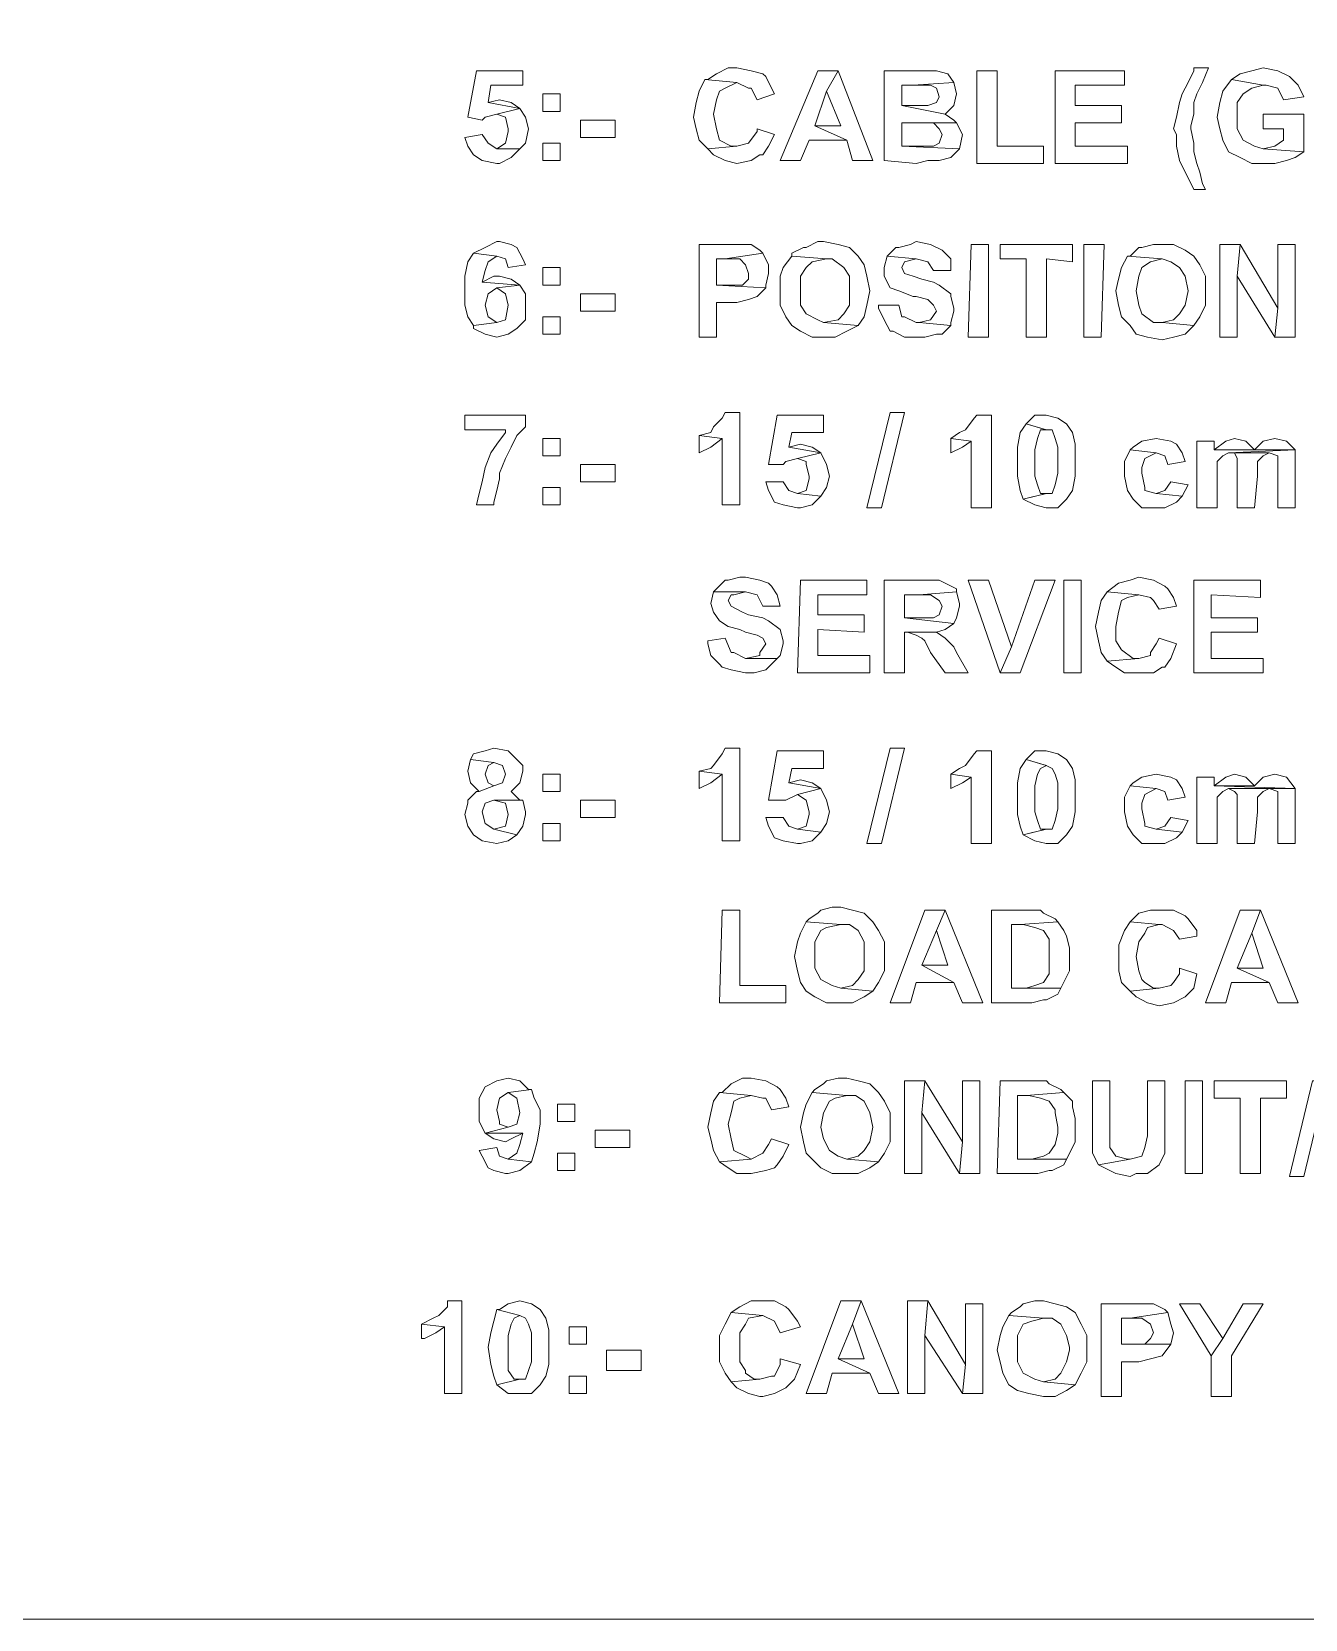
# Model space of a CAD drawing. Header units: inches. Extents: x 0.2 to 10.8, y 0.5 to 8.
# Drawn here: x 8.112 to 8.846, y 1.44 to 2.354 of the extents above; entities that cross this region are included whole.
import ezdxf

# ---------------------------------------------------------------- set-up
doc = ezdxf.new("R2010")
doc.units = ezdxf.units.IN
doc.header["$MEASUREMENT"] = 0
doc.layers.add('PDF_Geometry', color=7, linetype='Continuous')

msp = doc.modelspace()

# ---------------------------------------------------------------- linework, layer by layer
at = {"layer": 'PDF_Geometry', "lineweight": 13}
for points in [[(9.72833, 1.44), (0.52333, 1.44), (0.52333, 7.1), (9.72833, 7.1)], [(9.72833, 1.44), (8.02167, 1.44), (8.02167, 7.1), (9.72833, 7.1)], [(8.395, 2.33167), (8.36833, 2.33167), (8.36333, 2.305), (8.37166, 2.30333), (8.37333, 2.305), (8.38, 2.30667), (8.39333, 2.31), (8.375, 2.31333), (8.37666, 2.32333), (8.395, 2.32333), (8.395, 2.33167)], [(8.51833, 2.33333), (8.51333, 2.33333), (8.50667, 2.33), (8.50167, 2.32667), (8.5, 2.32667), (8.51833, 2.325), (8.51833, 2.325), (8.525, 2.32167), (8.52667, 2.32167), (8.53, 2.315), (8.54, 2.31833), (8.53833, 2.32167), (8.535, 2.32833), (8.53333, 2.33), (8.52667, 2.33167), (8.51833, 2.33333)], [(8.57667, 2.33167), (8.565, 2.33167), (8.54333, 2.28), (8.555, 2.28), (8.56, 2.29167), (8.58167, 2.29167), (8.56333, 2.3), (8.57, 2.32), (8.57667, 2.33167)], [(8.57667, 2.33167), (8.57, 2.32), (8.57833, 2.3), (8.56333, 2.3), (8.58167, 2.29167), (8.585, 2.28), (8.59667, 2.28), (8.57667, 2.33167)], [(8.625, 2.33167), (8.60333, 2.33167), (8.60333, 2.28), (8.62167, 2.27833), (8.62833, 2.28), (8.635, 2.28), (8.635, 2.28), (8.64167, 2.28167), (8.64667, 2.28667), (8.61333, 2.28833), (8.61333, 2.30167), (8.62333, 2.30167), (8.645, 2.30167), (8.64333, 2.30333), (8.63833, 2.30667), (8.61333, 2.31167), (8.61333, 2.32333), (8.62, 2.32333), (8.64333, 2.325), (8.64, 2.33), (8.63333, 2.33167), (8.63333, 2.33167), (8.625, 2.33167)], [(8.66833, 2.33167), (8.65667, 2.33167), (8.65667, 2.27833), (8.695, 2.27833), (8.695, 2.28833), (8.66833, 2.28833), (8.66833, 2.33167)], [(8.74167, 2.33167), (8.70167, 2.33167), (8.70167, 2.27833), (8.74333, 2.27833), (8.74333, 2.28833), (8.71333, 2.28833), (8.71333, 2.30167), (8.74, 2.30167), (8.74, 2.31167), (8.71333, 2.31167), (8.71333, 2.32333), (8.74167, 2.32333), (8.74167, 2.33167)], [(8.79, 2.33333), (8.78167, 2.33333), (8.78167, 2.33167), (8.77833, 2.325), (8.775, 2.31833), (8.77333, 2.31333), (8.77167, 2.305), (8.77, 2.29833), (8.77167, 2.295), (8.77167, 2.28833), (8.77333, 2.28), (8.775, 2.27667), (8.77833, 2.27), (8.78167, 2.26333), (8.78833, 2.26333), (8.78667, 2.26667), (8.785, 2.27333), (8.78333, 2.27833), (8.78167, 2.285), (8.78167, 2.29), (8.78, 2.29833), (8.78, 2.3), (8.78167, 2.30667), (8.78167, 2.31333), (8.78333, 2.31833), (8.78667, 2.325), (8.79, 2.33333)], [(8.82167, 2.33333), (8.815, 2.33167), (8.80833, 2.33), (8.80333, 2.32667), (8.82167, 2.32333), (8.82333, 2.32333), (8.83, 2.32167), (8.83, 2.32167), (8.83333, 2.315), (8.845, 2.31667), (8.84167, 2.32333), (8.83667, 2.32833), (8.83667, 2.32833), (8.83, 2.33167), (8.82167, 2.33333)], [(8.5, 2.32667), (8.49667, 2.32), (8.495, 2.31333), (8.49333, 2.305), (8.495, 2.29833), (8.49667, 2.29167), (8.50167, 2.28667), (8.51833, 2.28833), (8.515, 2.28833), (8.50833, 2.29167), (8.50833, 2.29167), (8.50667, 2.29833), (8.505, 2.30667), (8.50667, 2.315), (8.50833, 2.32), (8.51167, 2.32167), (8.51833, 2.325), (8.5, 2.32667)], [(8.64333, 2.325), (8.62, 2.32333), (8.62333, 2.32333), (8.63, 2.32333), (8.63333, 2.32167), (8.635, 2.31667), (8.63333, 2.31333), (8.62833, 2.31167), (8.62833, 2.31167), (8.62167, 2.31167), (8.61333, 2.31167), (8.63833, 2.30667), (8.64333, 2.31167), (8.645, 2.31833), (8.64333, 2.325)], [(8.80333, 2.32667), (8.79833, 2.32), (8.79833, 2.32), (8.79667, 2.31333), (8.795, 2.305), (8.79667, 2.29833), (8.79833, 2.29167), (8.80167, 2.285), (8.80833, 2.28167), (8.80833, 2.28167), (8.815, 2.27833), (8.82167, 2.27833), (8.82833, 2.27833), (8.835, 2.28), (8.84, 2.28167), (8.845, 2.285), (8.82167, 2.28667), (8.81667, 2.28833), (8.81, 2.29167), (8.81, 2.29167), (8.80667, 2.29833), (8.80667, 2.305), (8.80667, 2.31333), (8.81, 2.31833), (8.815, 2.32167), (8.82167, 2.32333), (8.80333, 2.32667)], [(8.38166, 2.315), (8.375, 2.31333), (8.39333, 2.31), (8.38833, 2.31333), (8.38166, 2.315)], [(8.41667, 2.31833), (8.40667, 2.31833), (8.40667, 2.30833), (8.41667, 2.30833), (8.41667, 2.31833)], [(8.39333, 2.31), (8.38, 2.30667), (8.385, 2.305), (8.385, 2.305), (8.38666, 2.29833), (8.38666, 2.29667), (8.385, 2.29), (8.38, 2.28667), (8.39333, 2.28667), (8.39666, 2.29), (8.39833, 2.29833), (8.39666, 2.305), (8.39333, 2.31)], [(8.845, 2.30667), (8.82167, 2.30667), (8.82167, 2.29833), (8.83333, 2.29833), (8.83333, 2.29167), (8.82833, 2.28833), (8.82167, 2.28667), (8.845, 2.285), (8.845, 2.30667)], [(8.37166, 2.295), (8.36166, 2.29333), (8.36333, 2.28833), (8.36666, 2.28333), (8.37166, 2.28), (8.38, 2.27833), (8.38166, 2.27833), (8.38833, 2.28167), (8.39333, 2.28667), (8.38, 2.28667), (8.375, 2.29), (8.37166, 2.295)], [(8.42833, 2.29333), (8.42833, 2.30333), (8.44833, 2.30333), (8.44833, 2.29333), (8.42833, 2.29333)], [(8.53, 2.29833), (8.53, 2.29667), (8.525, 2.29), (8.525, 2.29), (8.51833, 2.28833), (8.50167, 2.28667), (8.505, 2.28333), (8.51167, 2.28), (8.51833, 2.27833), (8.51833, 2.27833), (8.52667, 2.28), (8.53167, 2.28333), (8.53333, 2.28333), (8.53667, 2.28833), (8.54, 2.295), (8.53, 2.29833)], [(8.645, 2.30167), (8.62333, 2.30167), (8.625, 2.30167), (8.63167, 2.30167), (8.635, 2.29833), (8.63667, 2.295), (8.635, 2.29), (8.63167, 2.28833), (8.62333, 2.28833), (8.61333, 2.28833), (8.64667, 2.28667), (8.64833, 2.295), (8.64833, 2.295), (8.645, 2.30167)], [(8.41667, 2.29), (8.40667, 2.29), (8.40667, 2.28), (8.41667, 2.28), (8.41667, 2.29)], [(8.38166, 2.23333), (8.38, 2.23333), (8.37333, 2.23), (8.36666, 2.22667), (8.36666, 2.22667), (8.38, 2.225), (8.385, 2.22333), (8.38666, 2.21833), (8.39666, 2.22), (8.395, 2.22333), (8.39166, 2.23), (8.38833, 2.23167), (8.38166, 2.23333)], [(8.51333, 2.23167), (8.49667, 2.23167), (8.49667, 2.17833), (8.50667, 2.17833), (8.50667, 2.19833), (8.51333, 2.19833), (8.51833, 2.19833), (8.525, 2.2), (8.53, 2.20167), (8.535, 2.20667), (8.50667, 2.20833), (8.50667, 2.22333), (8.51167, 2.22333), (8.53333, 2.22667), (8.53167, 2.22833), (8.52667, 2.23167), (8.52167, 2.23167), (8.51333, 2.23167)], [(8.56833, 2.23333), (8.565, 2.23333), (8.55833, 2.23), (8.55667, 2.23), (8.55, 2.22667), (8.55, 2.225), (8.57, 2.22333), (8.57333, 2.22333), (8.58, 2.21833), (8.58333, 2.21333), (8.58333, 2.205), (8.58333, 2.205), (8.58333, 2.19667), (8.58, 2.19167), (8.57667, 2.18833), (8.56833, 2.18667), (8.58833, 2.185), (8.59167, 2.19), (8.59333, 2.19667), (8.595, 2.205), (8.595, 2.205), (8.59333, 2.21333), (8.59167, 2.22), (8.58833, 2.225), (8.58333, 2.23), (8.57667, 2.23167), (8.56833, 2.23333)], [(8.62167, 2.23333), (8.61833, 2.23167), (8.61167, 2.23), (8.61, 2.23), (8.605, 2.225), (8.605, 2.225), (8.62167, 2.22333), (8.62833, 2.22167), (8.63167, 2.21667), (8.64167, 2.21667), (8.64167, 2.22333), (8.63667, 2.22833), (8.63667, 2.22833), (8.63, 2.23167), (8.62167, 2.23333)], [(8.65167, 2.17833), (8.65333, 2.23167), (8.66333, 2.23167), (8.66333, 2.17833), (8.65167, 2.17833)], [(8.71167, 2.23167), (8.67, 2.23167), (8.67, 2.22333), (8.685, 2.22333), (8.685, 2.17833), (8.69667, 2.17833), (8.69667, 2.22333), (8.71167, 2.22167), (8.71167, 2.23167)], [(8.71833, 2.17833), (8.71833, 2.23167), (8.73, 2.23167), (8.72833, 2.17833), (8.71833, 2.17833)], [(8.76333, 2.23167), (8.75833, 2.23167), (8.75167, 2.23), (8.75, 2.23), (8.745, 2.225), (8.74333, 2.225), (8.76333, 2.22333), (8.76833, 2.22167), (8.77333, 2.21833), (8.77667, 2.21333), (8.77833, 2.205), (8.77833, 2.205), (8.77667, 2.19667), (8.77333, 2.19167), (8.77, 2.18833), (8.76333, 2.18667), (8.78167, 2.185), (8.785, 2.19), (8.78833, 2.19667), (8.78833, 2.205), (8.78833, 2.205), (8.78833, 2.21333), (8.785, 2.22), (8.78167, 2.225), (8.77667, 2.22833), (8.77, 2.23167), (8.76333, 2.23167)], [(8.80833, 2.23167), (8.79667, 2.23167), (8.79667, 2.17833), (8.80667, 2.17833), (8.80667, 2.21333), (8.80833, 2.23167)], [(8.80833, 2.23167), (8.80667, 2.21333), (8.82833, 2.17833), (8.83, 2.195), (8.80833, 2.23167)], [(8.84, 2.23167), (8.83, 2.23167), (8.83, 2.195), (8.82833, 2.17833), (8.84, 2.17833), (8.84, 2.23167)], [(8.36666, 2.22667), (8.36333, 2.22167), (8.36166, 2.21333), (8.36166, 2.205), (8.36166, 2.19667), (8.36333, 2.19), (8.36666, 2.185), (8.38, 2.18667), (8.375, 2.19), (8.375, 2.19), (8.37333, 2.19667), (8.375, 2.20333), (8.38, 2.20667), (8.39333, 2.20833), (8.37166, 2.21), (8.37333, 2.21667), (8.375, 2.22167), (8.38, 2.225), (8.36666, 2.22667)], [(8.53333, 2.22667), (8.51167, 2.22333), (8.51167, 2.22333), (8.52, 2.22333), (8.52333, 2.22), (8.525, 2.215), (8.525, 2.21167), (8.52167, 2.20833), (8.52, 2.20833), (8.51333, 2.20833), (8.50667, 2.20833), (8.535, 2.20667), (8.535, 2.20833), (8.53667, 2.215), (8.53667, 2.22), (8.53333, 2.22667)], [(8.55, 2.225), (8.545, 2.21833), (8.54333, 2.21333), (8.54333, 2.205), (8.54333, 2.19667), (8.54667, 2.19), (8.55, 2.185), (8.555, 2.18167), (8.56167, 2.17833), (8.56833, 2.17833), (8.575, 2.17833), (8.58167, 2.18167), (8.58833, 2.185), (8.58833, 2.185), (8.56833, 2.18667), (8.565, 2.18833), (8.55833, 2.19167), (8.55833, 2.19167), (8.555, 2.19667), (8.555, 2.205), (8.555, 2.205), (8.555, 2.21333), (8.55833, 2.21833), (8.56167, 2.22167), (8.57, 2.22333), (8.55, 2.225)], [(8.605, 2.225), (8.60333, 2.21833), (8.60333, 2.21333), (8.60667, 2.20667), (8.61167, 2.205), (8.62, 2.20167), (8.62167, 2.20167), (8.62833, 2.2), (8.63167, 2.19667), (8.63333, 2.19333), (8.63, 2.18833), (8.63, 2.18833), (8.62333, 2.18667), (8.64167, 2.185), (8.64167, 2.18667), (8.64333, 2.19333), (8.64333, 2.195), (8.64167, 2.20167), (8.64167, 2.20333), (8.635, 2.20833), (8.63167, 2.21), (8.625, 2.21167), (8.62, 2.21333), (8.615, 2.215), (8.61333, 2.21833), (8.615, 2.22167), (8.615, 2.22167), (8.62167, 2.22333), (8.605, 2.225)], [(8.74333, 2.225), (8.74, 2.21833), (8.73833, 2.21167), (8.73667, 2.205), (8.73833, 2.19667), (8.74, 2.19), (8.745, 2.185), (8.74833, 2.18), (8.755, 2.17833), (8.76333, 2.17667), (8.77, 2.17833), (8.77667, 2.18), (8.78167, 2.185), (8.78167, 2.185), (8.76333, 2.18667), (8.75833, 2.18667), (8.75167, 2.19167), (8.75167, 2.19167), (8.75, 2.19667), (8.74833, 2.205), (8.74833, 2.205), (8.75, 2.21333), (8.75167, 2.21833), (8.75667, 2.22167), (8.76333, 2.22333), (8.74333, 2.225)], [(8.38166, 2.21333), (8.37833, 2.21333), (8.37166, 2.21), (8.39333, 2.20833), (8.38833, 2.21167), (8.38166, 2.21333)], [(8.41667, 2.21833), (8.40667, 2.21833), (8.40667, 2.20833), (8.41667, 2.20833), (8.41667, 2.21833)], [(8.39333, 2.20833), (8.38, 2.20667), (8.385, 2.20333), (8.385, 2.20333), (8.38666, 2.19667), (8.38666, 2.19667), (8.385, 2.18833), (8.38, 2.18667), (8.36666, 2.185), (8.36666, 2.18333), (8.37333, 2.18), (8.38, 2.17833), (8.38666, 2.18), (8.39166, 2.18333), (8.39666, 2.18833), (8.39666, 2.19667), (8.39666, 2.20333), (8.39333, 2.20833)], [(8.42833, 2.19333), (8.42833, 2.20333), (8.44833, 2.20333), (8.44833, 2.19333), (8.42833, 2.19333)], [(8.61167, 2.19667), (8.6, 2.19667), (8.6, 2.195), (8.60333, 2.18833), (8.60667, 2.18167), (8.60833, 2.18167), (8.615, 2.17833), (8.62167, 2.17833), (8.62667, 2.17833), (8.63333, 2.18), (8.63667, 2.18), (8.64167, 2.185), (8.62333, 2.18667), (8.62167, 2.18667), (8.615, 2.19), (8.61333, 2.19), (8.61167, 2.19667)], [(8.41667, 2.19), (8.40667, 2.19), (8.40667, 2.18), (8.41667, 2.18), (8.41667, 2.19)], [(8.39667, 2.13333), (8.36167, 2.13333), (8.36167, 2.125), (8.385, 2.125), (8.385, 2.12333), (8.38, 2.11667), (8.37667, 2.11167), (8.37333, 2.10333), (8.37333, 2.10333), (8.37167, 2.095), (8.37, 2.08833), (8.36833, 2.08167), (8.37833, 2.08167), (8.37833, 2.08333), (8.38, 2.09), (8.38167, 2.09667), (8.38167, 2.1), (8.385, 2.10833), (8.38833, 2.115), (8.38833, 2.115), (8.39167, 2.12167), (8.39667, 2.12667), (8.39667, 2.13333)], [(8.52, 2.135), (8.51167, 2.135), (8.51, 2.13167), (8.505, 2.12667), (8.50333, 2.12333), (8.49667, 2.12167), (8.51, 2.12), (8.51, 2.08167), (8.52, 2.08167), (8.52, 2.135)], [(8.56833, 2.13333), (8.54167, 2.13333), (8.53667, 2.105), (8.545, 2.105), (8.54667, 2.10667), (8.55333, 2.10833), (8.56667, 2.11167), (8.54833, 2.115), (8.55, 2.12333), (8.56833, 2.12333), (8.56833, 2.13333)], [(8.59333, 2.08), (8.60667, 2.135), (8.615, 2.135), (8.60167, 2.08), (8.59333, 2.08)], [(8.665, 2.13333), (8.65667, 2.13333), (8.655, 2.13167), (8.65, 2.125), (8.64666, 2.12333), (8.64167, 2.12), (8.65333, 2.11833), (8.65333, 2.08), (8.665, 2.08), (8.665, 2.13333)], [(8.69666, 2.13333), (8.69, 2.13333), (8.685, 2.12833), (8.685, 2.12833), (8.69666, 2.125), (8.7, 2.125), (8.70166, 2.12), (8.70333, 2.115), (8.70333, 2.10667), (8.70333, 2.1), (8.70166, 2.09333), (8.7, 2.08833), (8.69666, 2.08833), (8.68333, 2.085), (8.69, 2.08167), (8.69666, 2.08), (8.70333, 2.08), (8.70833, 2.085), (8.70833, 2.085), (8.71166, 2.09), (8.71333, 2.09833), (8.71333, 2.10667), (8.71333, 2.10667), (8.71333, 2.11667), (8.71166, 2.12333), (8.70833, 2.12833), (8.70333, 2.13167), (8.69666, 2.13333)], [(8.49667, 2.12167), (8.49667, 2.11167), (8.49667, 2.11167), (8.50333, 2.115), (8.51, 2.12), (8.49667, 2.12167)], [(8.685, 2.12833), (8.68167, 2.12333), (8.68, 2.115), (8.68, 2.10667), (8.68, 2.10667), (8.68, 2.09833), (8.68167, 2.09), (8.68333, 2.085), (8.69667, 2.08833), (8.69333, 2.08833), (8.69166, 2.09333), (8.69, 2.09833), (8.69, 2.10667), (8.69, 2.11333), (8.69166, 2.12), (8.69333, 2.125), (8.69667, 2.125), (8.685, 2.12833)], [(8.41667, 2.12), (8.40667, 2.12), (8.40667, 2.11), (8.41667, 2.11), (8.41667, 2.12)], [(8.555, 2.11667), (8.54833, 2.115), (8.56667, 2.11167), (8.56167, 2.115), (8.555, 2.11667)], [(8.64167, 2.12), (8.64167, 2.11167), (8.64167, 2.11167), (8.64833, 2.115), (8.65333, 2.11833), (8.64167, 2.12)], [(8.745, 2.11333), (8.74166, 2.10667), (8.74166, 2.1), (8.74166, 2.09833), (8.74333, 2.09), (8.74666, 2.085), (8.74666, 2.085), (8.75166, 2.08), (8.76, 2.08), (8.765, 2.08), (8.77166, 2.08333), (8.775, 2.08667), (8.76, 2.08833), (8.75333, 2.09), (8.75333, 2.09167), (8.75166, 2.1), (8.75166, 2.10333), (8.75333, 2.10833), (8.76, 2.11167), (8.745, 2.11333)], [(8.76, 2.12), (8.76, 2.12), (8.75166, 2.11833), (8.74666, 2.115), (8.745, 2.11333), (8.76, 2.11167), (8.765, 2.11), (8.76666, 2.105), (8.77666, 2.10667), (8.775, 2.11167), (8.77166, 2.11667), (8.76833, 2.11833), (8.76, 2.12)], [(8.79333, 2.11833), (8.78333, 2.11833), (8.78333, 2.08), (8.795, 2.08), (8.795, 2.09833), (8.795, 2.1), (8.795, 2.10667), (8.79833, 2.11), (8.80166, 2.11167), (8.84, 2.11333), (8.79333, 2.11333), (8.79333, 2.11833)], [(8.805, 2.12), (8.8, 2.11833), (8.79333, 2.11333), (8.81666, 2.11333), (8.81166, 2.11833), (8.805, 2.12)], [(8.82833, 2.12), (8.82166, 2.11833), (8.81666, 2.11333), (8.79333, 2.11333), (8.84, 2.11333), (8.835, 2.11833), (8.835, 2.11833), (8.82833, 2.12)], [(8.84, 2.11333), (8.80166, 2.11167), (8.825, 2.11167), (8.83, 2.11), (8.83, 2.11), (8.83, 2.10167), (8.83, 2.08), (8.84, 2.08), (8.84, 2.105), (8.84, 2.105), (8.84, 2.11333)], [(8.42833, 2.095), (8.42833, 2.105), (8.44833, 2.105), (8.44833, 2.095), (8.42833, 2.095)], [(8.56667, 2.11167), (8.55333, 2.10833), (8.55833, 2.10667), (8.55833, 2.105), (8.56, 2.09833), (8.56, 2.09667), (8.55833, 2.09), (8.55333, 2.08833), (8.56667, 2.08667), (8.57, 2.09167), (8.57167, 2.09833), (8.57, 2.105), (8.56667, 2.11167)], [(8.80166, 2.11167), (8.805, 2.11167), (8.80666, 2.10833), (8.80666, 2.10167), (8.80666, 2.08), (8.81666, 2.08), (8.81833, 2.09833), (8.81833, 2.1), (8.81833, 2.10667), (8.82166, 2.11), (8.825, 2.11167), (8.80166, 2.11167)], [(8.545, 2.095), (8.535, 2.095), (8.53667, 2.09), (8.54, 2.08333), (8.545, 2.08167), (8.55333, 2.08), (8.555, 2.08), (8.56167, 2.08167), (8.56667, 2.08667), (8.55333, 2.08833), (8.54833, 2.09), (8.545, 2.095)], [(8.76833, 2.095), (8.765, 2.09), (8.76, 2.08833), (8.775, 2.08667), (8.77833, 2.09333), (8.76833, 2.095)], [(8.41667, 2.09167), (8.40667, 2.09167), (8.40667, 2.08167), (8.41667, 2.08167), (8.41667, 2.09167)], [(8.52333, 2.04), (8.52, 2.04), (8.51333, 2.03833), (8.51167, 2.03833), (8.50667, 2.03333), (8.505, 2.03167), (8.52333, 2.03167), (8.53, 2.03), (8.53333, 2.02333), (8.54333, 2.02333), (8.54167, 2.03), (8.53833, 2.035), (8.53667, 2.03667), (8.53167, 2.03833), (8.52333, 2.04)], [(8.75, 2.04), (8.745, 2.03833), (8.73833, 2.03667), (8.73167, 2.03167), (8.73167, 2.03167), (8.75, 2.03), (8.75, 2.03), (8.75667, 2.02833), (8.75833, 2.02667), (8.76167, 2.02167), (8.77167, 2.02333), (8.77, 2.02833), (8.76667, 2.03333), (8.765, 2.035), (8.75833, 2.03833), (8.75, 2.04)], [(8.505, 2.03167), (8.50333, 2.025), (8.505, 2.02), (8.50833, 2.015), (8.51333, 2.01167), (8.52, 2.01), (8.52333, 2.00833), (8.53, 2.00667), (8.53333, 2.005), (8.535, 2.00167), (8.53167, 1.99667), (8.53167, 1.995), (8.52333, 1.99333), (8.54167, 1.99333), (8.54333, 1.995), (8.545, 2.00167), (8.545, 2.00333), (8.54333, 2.01), (8.54333, 2.01), (8.53667, 2.015), (8.53333, 2.01667), (8.525, 2.01833), (8.52167, 2.02), (8.515, 2.02333), (8.51333, 2.02667), (8.515, 2.03), (8.51667, 2.03), (8.52333, 2.03167), (8.505, 2.03167)], [(8.59333, 2.03833), (8.555, 2.03833), (8.55333, 1.985), (8.595, 1.985), (8.595, 1.995), (8.565, 1.995), (8.565, 2.01), (8.59167, 2.00833), (8.59167, 2.01833), (8.565, 2.01833), (8.565, 2.03), (8.59333, 2.03), (8.59333, 2.03833)], [(8.62667, 2.03833), (8.60333, 2.03833), (8.60333, 1.985), (8.615, 1.985), (8.615, 2.00833), (8.61667, 2.00833), (8.63333, 2.00833), (8.63833, 2.01), (8.64333, 2.01333), (8.615, 2.01667), (8.615, 2.03), (8.62333, 2.03), (8.645, 2.03167), (8.645, 2.03333), (8.63833, 2.03667), (8.635, 2.03833), (8.62667, 2.03833)], [(8.645, 2.03167), (8.62333, 2.03), (8.62333, 2.03), (8.63, 2.03), (8.635, 2.02667), (8.63667, 2.02333), (8.635, 2.01833), (8.63167, 2.01667), (8.63, 2.01667), (8.62167, 2.01667), (8.615, 2.01667), (8.64333, 2.01333), (8.645, 2.01667), (8.64667, 2.02333), (8.64667, 2.025), (8.645, 2.03167)], [(8.66333, 2.03833), (8.65167, 2.03833), (8.67, 1.985), (8.67667, 2), (8.66333, 2.03833)], [(8.70167, 2.03833), (8.69, 2.03833), (8.67667, 2), (8.67, 1.985), (8.68167, 1.985), (8.70167, 2.03833)], [(8.70667, 1.985), (8.70667, 2.03833), (8.71667, 2.03833), (8.71667, 1.985), (8.70667, 1.985)], [(8.73167, 2.03167), (8.72833, 2.02667), (8.72667, 2.02), (8.725, 2.01167), (8.72667, 2.00333), (8.72833, 1.99667), (8.73167, 1.99167), (8.75, 1.99333), (8.74667, 1.99333), (8.74, 1.99833), (8.74, 1.99833), (8.73667, 2.00333), (8.73667, 2.01167), (8.73833, 2.02), (8.74, 2.02667), (8.74333, 2.02833), (8.75, 2.03), (8.73167, 2.03167)], [(8.82, 2.03833), (8.78167, 2.03833), (8.78167, 1.985), (8.82167, 1.985), (8.82167, 1.99333), (8.79167, 1.99333), (8.79167, 2.00833), (8.81833, 2.00833), (8.81833, 2.01667), (8.79167, 2.01667), (8.79167, 2.03), (8.82, 2.02833), (8.82, 2.03833)], [(8.51167, 2.005), (8.50167, 2.00333), (8.50167, 2.00167), (8.50333, 1.995), (8.50833, 1.99), (8.51, 1.98833), (8.515, 1.98667), (8.52333, 1.985), (8.52833, 1.985), (8.535, 1.98667), (8.53667, 1.98833), (8.54167, 1.99333), (8.52333, 1.99333), (8.52333, 1.99333), (8.51667, 1.99667), (8.515, 1.99667), (8.51167, 2.005)], [(8.63333, 2.00833), (8.61667, 2.00833), (8.62167, 2.00667), (8.625, 2.005), (8.62667, 2.00333), (8.63, 1.99667), (8.63833, 1.985), (8.65167, 1.985), (8.645, 1.99667), (8.64333, 2), (8.63833, 2.005), (8.63333, 2.00833)], [(8.76167, 2.005), (8.76, 2.00167), (8.75667, 1.99667), (8.75667, 1.995), (8.75, 1.99333), (8.73167, 1.99167), (8.73667, 1.98833), (8.74167, 1.985), (8.75, 1.985), (8.75, 1.985), (8.75833, 1.985), (8.76333, 1.98833), (8.765, 1.98833), (8.76833, 1.99333), (8.77167, 2.00167), (8.76167, 2.005)], [(8.37833, 1.94167), (8.37333, 1.94), (8.36667, 1.93833), (8.365, 1.935), (8.37833, 1.93333), (8.38333, 1.93167), (8.385, 1.92667), (8.38333, 1.92167), (8.37833, 1.92), (8.37, 1.91667), (8.36833, 1.91667), (8.36333, 1.91167), (8.36333, 1.91), (8.36167, 1.90333), (8.36333, 1.89667), (8.36667, 1.89167), (8.37167, 1.88833), (8.38, 1.88667), (8.38667, 1.88833), (8.39167, 1.89167), (8.37833, 1.895), (8.37333, 1.89833), (8.37167, 1.905), (8.37333, 1.91), (8.37833, 1.91167), (8.39333, 1.91167), (8.38833, 1.91667), (8.39333, 1.92167), (8.395, 1.92833), (8.395, 1.93167), (8.39, 1.93667), (8.38667, 1.94), (8.37833, 1.94167)], [(8.52, 1.94167), (8.51167, 1.94167), (8.51, 1.93833), (8.505, 1.93167), (8.50333, 1.93), (8.49667, 1.92833), (8.51, 1.92667), (8.51, 1.88833), (8.52, 1.88833), (8.52, 1.94167)], [(8.56833, 1.94), (8.54167, 1.94), (8.53667, 1.91167), (8.545, 1.91167), (8.54667, 1.91167), (8.55333, 1.915), (8.56667, 1.91833), (8.54833, 1.92167), (8.55, 1.93), (8.56833, 1.93), (8.56833, 1.94)], [(8.59333, 1.88667), (8.60667, 1.94167), (8.615, 1.94167), (8.60167, 1.88667), (8.59333, 1.88667)], [(8.665, 1.94), (8.65667, 1.94), (8.655, 1.93833), (8.65, 1.93167), (8.64666, 1.93), (8.64167, 1.92667), (8.65333, 1.925), (8.65333, 1.88667), (8.665, 1.88667), (8.665, 1.94)], [(8.69666, 1.94), (8.69, 1.94), (8.685, 1.935), (8.685, 1.935), (8.69666, 1.93167), (8.7, 1.93), (8.70166, 1.92667), (8.70333, 1.92167), (8.70333, 1.91333), (8.70333, 1.90667), (8.70166, 1.9), (8.7, 1.895), (8.69666, 1.895), (8.68333, 1.89167), (8.69, 1.88833), (8.69666, 1.88667), (8.70333, 1.88667), (8.70833, 1.89167), (8.70833, 1.89167), (8.71166, 1.89667), (8.71333, 1.905), (8.71333, 1.91333), (8.71333, 1.91333), (8.71333, 1.92333), (8.71166, 1.93), (8.70833, 1.935), (8.70333, 1.93833), (8.69666, 1.94)], [(8.365, 1.935), (8.36333, 1.92833), (8.365, 1.92167), (8.365, 1.92167), (8.37, 1.91667), (8.37833, 1.92), (8.375, 1.92167), (8.37333, 1.92667), (8.375, 1.93167), (8.37833, 1.93333), (8.365, 1.935)], [(8.685, 1.935), (8.68167, 1.93), (8.68, 1.92167), (8.68, 1.91333), (8.68, 1.91333), (8.68, 1.90333), (8.68167, 1.89667), (8.68333, 1.89167), (8.69667, 1.895), (8.69333, 1.895), (8.69166, 1.9), (8.69, 1.905), (8.69, 1.91333), (8.69, 1.92), (8.69166, 1.92667), (8.69333, 1.93), (8.69667, 1.93167), (8.685, 1.935)], [(8.41667, 1.92667), (8.40667, 1.92667), (8.40667, 1.91667), (8.41667, 1.91667), (8.41667, 1.92667)], [(8.49667, 1.92833), (8.49667, 1.91833), (8.49667, 1.91833), (8.50333, 1.92167), (8.51, 1.92667), (8.49667, 1.92833)], [(8.555, 1.92333), (8.54833, 1.92167), (8.56667, 1.91833), (8.56167, 1.92167), (8.555, 1.92333)], [(8.64167, 1.92667), (8.64167, 1.91833), (8.64167, 1.91833), (8.64833, 1.92167), (8.65333, 1.925), (8.64167, 1.92667)], [(8.745, 1.92), (8.74166, 1.91333), (8.74166, 1.90667), (8.74166, 1.905), (8.74333, 1.89667), (8.74666, 1.89167), (8.74666, 1.89167), (8.75166, 1.88667), (8.76, 1.88667), (8.765, 1.88667), (8.77166, 1.89), (8.775, 1.89333), (8.76, 1.895), (8.75333, 1.89667), (8.75333, 1.89833), (8.75166, 1.90667), (8.75166, 1.91), (8.75333, 1.915), (8.76, 1.91833), (8.745, 1.92)], [(8.76, 1.92667), (8.76, 1.92667), (8.75166, 1.925), (8.74666, 1.92167), (8.745, 1.92), (8.76, 1.91833), (8.765, 1.91667), (8.76666, 1.91167), (8.77666, 1.91333), (8.775, 1.91833), (8.77166, 1.92333), (8.76833, 1.925), (8.76, 1.92667)], [(8.79333, 1.925), (8.78333, 1.925), (8.78333, 1.88667), (8.795, 1.88667), (8.795, 1.905), (8.795, 1.90667), (8.795, 1.91333), (8.79833, 1.91667), (8.80166, 1.91833), (8.84, 1.91833), (8.79333, 1.92), (8.79333, 1.925)], [(8.805, 1.92667), (8.8, 1.925), (8.79333, 1.92), (8.81666, 1.92), (8.81166, 1.925), (8.805, 1.92667)], [(8.82833, 1.92667), (8.82166, 1.925), (8.81666, 1.92), (8.79333, 1.92), (8.84, 1.91833), (8.835, 1.925), (8.835, 1.925), (8.82833, 1.92667)], [(8.39333, 1.91167), (8.37833, 1.91167), (8.385, 1.91), (8.38667, 1.90333), (8.385, 1.89667), (8.37833, 1.895), (8.39167, 1.89167), (8.395, 1.89667), (8.39667, 1.90333), (8.39667, 1.905), (8.395, 1.91167), (8.39333, 1.91167)], [(8.42833, 1.90167), (8.42833, 1.91167), (8.44833, 1.91167), (8.44833, 1.90167), (8.42833, 1.90167)], [(8.56667, 1.91833), (8.55333, 1.915), (8.55833, 1.91167), (8.55833, 1.91167), (8.56, 1.905), (8.56, 1.90333), (8.55833, 1.89667), (8.55333, 1.895), (8.56667, 1.89333), (8.57, 1.89833), (8.57167, 1.905), (8.57, 1.91167), (8.56667, 1.91833)], [(8.80166, 1.91833), (8.805, 1.91667), (8.80666, 1.915), (8.80666, 1.90833), (8.80666, 1.88667), (8.81666, 1.88667), (8.81833, 1.905), (8.81833, 1.90667), (8.81833, 1.91333), (8.82166, 1.91667), (8.825, 1.91833), (8.80166, 1.91833)], [(8.84, 1.91833), (8.80166, 1.91833), (8.825, 1.91833), (8.83, 1.91667), (8.83, 1.91667), (8.83, 1.90833), (8.83, 1.88667), (8.84, 1.88667), (8.84, 1.91167), (8.84, 1.91167), (8.84, 1.91833)], [(8.545, 1.90167), (8.535, 1.90167), (8.53667, 1.89667), (8.54, 1.89), (8.545, 1.88833), (8.55333, 1.88667), (8.555, 1.88667), (8.56167, 1.88833), (8.56667, 1.89333), (8.55333, 1.895), (8.54833, 1.89667), (8.545, 1.90167)], [(8.76833, 1.90167), (8.765, 1.89667), (8.76, 1.895), (8.775, 1.89333), (8.77833, 1.9), (8.76833, 1.90167)], [(8.41667, 1.89833), (8.40667, 1.89833), (8.40667, 1.88833), (8.41667, 1.88833), (8.41667, 1.89833)], [(8.52, 1.84833), (8.51, 1.84833), (8.50833, 1.795), (8.54667, 1.795), (8.54667, 1.805), (8.52, 1.805), (8.52, 1.84833)], [(8.57834, 1.85), (8.57334, 1.85), (8.56667, 1.84833), (8.565, 1.84667), (8.56, 1.84333), (8.55834, 1.84167), (8.57834, 1.84), (8.58334, 1.84), (8.58833, 1.83667), (8.59167, 1.83), (8.59167, 1.82167), (8.59167, 1.82167), (8.59167, 1.81333), (8.58833, 1.80833), (8.585, 1.805), (8.57834, 1.80333), (8.59667, 1.80167), (8.6, 1.80667), (8.60334, 1.81333), (8.60334, 1.82167), (8.60334, 1.82167), (8.60334, 1.83), (8.6, 1.83667), (8.59667, 1.84167), (8.59167, 1.84667), (8.585, 1.84833), (8.57834, 1.85)], [(8.63834, 1.84833), (8.62667, 1.84833), (8.60667, 1.795), (8.61834, 1.795), (8.62167, 1.80667), (8.64334, 1.80667), (8.625, 1.81667), (8.63334, 1.83667), (8.63834, 1.84833)], [(8.63834, 1.84833), (8.63334, 1.83667), (8.64, 1.81667), (8.625, 1.81667), (8.64334, 1.80667), (8.64833, 1.795), (8.66, 1.795), (8.63834, 1.84833)], [(8.685, 1.84833), (8.665, 1.84833), (8.665, 1.795), (8.685, 1.795), (8.68833, 1.795), (8.695, 1.79667), (8.69667, 1.79667), (8.70334, 1.8), (8.705, 1.80333), (8.67667, 1.80333), (8.67667, 1.84), (8.68167, 1.84), (8.70334, 1.84167), (8.70167, 1.84333), (8.695, 1.84667), (8.69333, 1.84833), (8.685, 1.84833)], [(8.76334, 1.84833), (8.75667, 1.84833), (8.75, 1.84667), (8.745, 1.84167), (8.745, 1.84167), (8.76167, 1.84), (8.76334, 1.84), (8.77, 1.83667), (8.77, 1.83667), (8.77333, 1.83167), (8.78334, 1.83333), (8.78334, 1.83667), (8.77834, 1.84333), (8.77667, 1.845), (8.77, 1.84833), (8.76334, 1.84833)], [(8.82, 1.84833), (8.80833, 1.84833), (8.78833, 1.795), (8.8, 1.795), (8.80333, 1.80667), (8.825, 1.80667), (8.80667, 1.815), (8.815, 1.835), (8.82, 1.84833)], [(8.82, 1.84833), (8.815, 1.835), (8.82167, 1.815), (8.80667, 1.815), (8.825, 1.80667), (8.83, 1.795), (8.84167, 1.795), (8.82, 1.84833)], [(8.55833, 1.84167), (8.555, 1.835), (8.55333, 1.83), (8.55167, 1.82167), (8.55333, 1.81333), (8.555, 1.80667), (8.55833, 1.80167), (8.56333, 1.79833), (8.57, 1.795), (8.57833, 1.795), (8.585, 1.795), (8.59167, 1.79833), (8.59667, 1.80167), (8.59667, 1.80167), (8.57833, 1.80333), (8.57333, 1.805), (8.56667, 1.80833), (8.56667, 1.80833), (8.56333, 1.815), (8.56333, 1.82167), (8.56333, 1.82167), (8.56333, 1.83), (8.56667, 1.83667), (8.57, 1.83833), (8.57833, 1.84), (8.55833, 1.84167)], [(8.70334, 1.84167), (8.68167, 1.84), (8.68334, 1.84), (8.69, 1.83833), (8.695, 1.83667), (8.69834, 1.83167), (8.69834, 1.83), (8.69834, 1.82167), (8.69834, 1.81833), (8.69834, 1.81167), (8.695, 1.80667), (8.69, 1.805), (8.685, 1.80333), (8.67667, 1.80333), (8.705, 1.80333), (8.70834, 1.81), (8.71, 1.81333), (8.71, 1.82167), (8.71, 1.82667), (8.70834, 1.83333), (8.70667, 1.83667), (8.70334, 1.84167)], [(8.745, 1.84167), (8.74167, 1.83667), (8.73834, 1.82833), (8.73834, 1.82167), (8.73834, 1.81333), (8.74, 1.80667), (8.745, 1.80167), (8.76167, 1.80333), (8.75834, 1.80333), (8.75333, 1.80667), (8.75167, 1.80833), (8.75, 1.81333), (8.74834, 1.82167), (8.75, 1.83), (8.75333, 1.835), (8.755, 1.83833), (8.76167, 1.84), (8.745, 1.84167)], [(8.77333, 1.815), (8.77333, 1.81167), (8.77, 1.80667), (8.76834, 1.805), (8.76167, 1.80333), (8.745, 1.80167), (8.74834, 1.79833), (8.755, 1.795), (8.76167, 1.79333), (8.76167, 1.79333), (8.77, 1.795), (8.77667, 1.79833), (8.77667, 1.79833), (8.78167, 1.80333), (8.78333, 1.81167), (8.77333, 1.815)], [(8.38667, 1.75167), (8.38, 1.75), (8.37333, 1.74667), (8.37, 1.74), (8.37, 1.73333), (8.37, 1.72667), (8.37333, 1.72), (8.38667, 1.72333), (8.38167, 1.725), (8.38167, 1.72667), (8.38, 1.73333), (8.38, 1.73333), (8.38167, 1.74), (8.38667, 1.74333), (8.4, 1.745), (8.39833, 1.745), (8.39333, 1.75), (8.38667, 1.75167)], [(8.52667, 1.75167), (8.52167, 1.75167), (8.515, 1.74833), (8.51, 1.74333), (8.50833, 1.74333), (8.52667, 1.74167), (8.52667, 1.74167), (8.53333, 1.74), (8.535, 1.74), (8.53834, 1.73333), (8.54833, 1.735), (8.54667, 1.74), (8.54333, 1.745), (8.54167, 1.74667), (8.535, 1.75), (8.52667, 1.75167)], [(8.58167, 1.75167), (8.57667, 1.75167), (8.57, 1.75), (8.56833, 1.74833), (8.56333, 1.745), (8.56167, 1.74333), (8.58167, 1.74167), (8.58667, 1.74167), (8.59167, 1.73833), (8.595, 1.73167), (8.59667, 1.72333), (8.59667, 1.72333), (8.595, 1.715), (8.59167, 1.71), (8.58833, 1.70667), (8.58167, 1.705), (8.6, 1.70333), (8.60334, 1.70833), (8.60667, 1.715), (8.60667, 1.72333), (8.60667, 1.72333), (8.60667, 1.73167), (8.60334, 1.73833), (8.6, 1.74333), (8.595, 1.74833), (8.58833, 1.75), (8.58167, 1.75167)], [(8.62667, 1.75), (8.615, 1.75), (8.615, 1.69667), (8.625, 1.69667), (8.625, 1.73167), (8.62667, 1.75)], [(8.62667, 1.75), (8.625, 1.73167), (8.64667, 1.69667), (8.64833, 1.715), (8.62667, 1.75)], [(8.65833, 1.75), (8.64833, 1.75), (8.64833, 1.715), (8.64667, 1.69667), (8.65833, 1.69667), (8.65833, 1.75)], [(8.68833, 1.75), (8.67, 1.75), (8.66833, 1.69667), (8.69, 1.69667), (8.69167, 1.69667), (8.69833, 1.69833), (8.7, 1.69833), (8.70667, 1.70167), (8.70833, 1.705), (8.68, 1.705), (8.68, 1.74167), (8.685, 1.74167), (8.70667, 1.74333), (8.705, 1.745), (8.69833, 1.74833), (8.69667, 1.75), (8.68833, 1.75)], [(8.73333, 1.75), (8.72333, 1.75), (8.72333, 1.72167), (8.72333, 1.715), (8.72333, 1.70833), (8.72667, 1.70167), (8.745, 1.705), (8.74333, 1.705), (8.73667, 1.70667), (8.73333, 1.71167), (8.73333, 1.71333), (8.73333, 1.72167), (8.73333, 1.75)], [(8.765, 1.75), (8.755, 1.75), (8.755, 1.72), (8.755, 1.71833), (8.75333, 1.71167), (8.75167, 1.70667), (8.745, 1.705), (8.72667, 1.70167), (8.72667, 1.70167), (8.73333, 1.69833), (8.73667, 1.69667), (8.745, 1.695), (8.74833, 1.69667), (8.755, 1.69667), (8.755, 1.69667), (8.76167, 1.70167), (8.76167, 1.70167), (8.765, 1.70833), (8.765, 1.71333), (8.765, 1.72167), (8.765, 1.75)], [(8.77667, 1.69667), (8.77667, 1.75), (8.78667, 1.75), (8.78667, 1.69667), (8.77667, 1.69667)], [(8.835, 1.75), (8.79333, 1.75), (8.79333, 1.74), (8.80833, 1.74), (8.80833, 1.69667), (8.82, 1.69667), (8.82, 1.74), (8.835, 1.74), (8.835, 1.75)], [(8.83667, 1.695), (8.85, 1.75), (8.85833, 1.75), (8.845, 1.695), (8.83667, 1.695)], [(8.4, 1.745), (8.38667, 1.74333), (8.39167, 1.74), (8.39167, 1.74), (8.39333, 1.73167), (8.39167, 1.725), (8.38667, 1.72333), (8.37333, 1.72), (8.395, 1.72), (8.39333, 1.71333), (8.39167, 1.70833), (8.38667, 1.705), (8.4, 1.70333), (8.40167, 1.70833), (8.40333, 1.715), (8.405, 1.725), (8.405, 1.73333), (8.40167, 1.74), (8.4, 1.745)], [(8.50833, 1.74333), (8.505, 1.73833), (8.50333, 1.73167), (8.50167, 1.72333), (8.50333, 1.71667), (8.505, 1.71), (8.50833, 1.70333), (8.52667, 1.705), (8.52333, 1.70667), (8.51667, 1.71), (8.51667, 1.71), (8.515, 1.71667), (8.51333, 1.725), (8.515, 1.73167), (8.51667, 1.73833), (8.52, 1.74), (8.52667, 1.74167), (8.50833, 1.74333)], [(8.56167, 1.74333), (8.55833, 1.73667), (8.55667, 1.73167), (8.555, 1.72333), (8.55667, 1.715), (8.55833, 1.70833), (8.56333, 1.70333), (8.56667, 1.7), (8.57333, 1.69667), (8.58167, 1.69667), (8.58833, 1.69667), (8.595, 1.7), (8.6, 1.70333), (8.6, 1.70333), (8.58167, 1.705), (8.57667, 1.70667), (8.57167, 1.71), (8.57167, 1.71), (8.56833, 1.71667), (8.56667, 1.72333), (8.56667, 1.72333), (8.56833, 1.73167), (8.57167, 1.73833), (8.575, 1.74), (8.58167, 1.74167), (8.56167, 1.74333)], [(8.70667, 1.74333), (8.685, 1.74167), (8.68667, 1.74167), (8.69333, 1.74), (8.69833, 1.73833), (8.70167, 1.73333), (8.70167, 1.73167), (8.70333, 1.72333), (8.70333, 1.72), (8.70167, 1.71333), (8.69833, 1.70833), (8.695, 1.70667), (8.68833, 1.705), (8.68, 1.705), (8.70833, 1.705), (8.71167, 1.71167), (8.71333, 1.715), (8.71333, 1.72333), (8.71333, 1.72833), (8.71167, 1.735), (8.71167, 1.73833), (8.70667, 1.74333)], [(8.425, 1.73667), (8.415, 1.73667), (8.415, 1.72667), (8.425, 1.72667), (8.425, 1.73667)], [(8.37333, 1.72), (8.37833, 1.71667), (8.385, 1.715), (8.38833, 1.71667), (8.395, 1.72), (8.37333, 1.72)], [(8.43667, 1.71167), (8.43667, 1.72167), (8.45667, 1.72167), (8.45667, 1.71167), (8.43667, 1.71167)], [(8.38, 1.71167), (8.37, 1.71), (8.37167, 1.70667), (8.375, 1.7), (8.37833, 1.69833), (8.385, 1.69667), (8.38667, 1.69667), (8.39333, 1.69833), (8.4, 1.70333), (8.4, 1.70333), (8.38667, 1.705), (8.38167, 1.70667), (8.38, 1.71167)], [(8.53833, 1.71667), (8.53667, 1.71333), (8.53333, 1.70833), (8.53333, 1.70833), (8.52667, 1.705), (8.50833, 1.70333), (8.51333, 1.7), (8.51833, 1.69667), (8.52667, 1.69667), (8.52667, 1.69667), (8.535, 1.69833), (8.54, 1.7), (8.54167, 1.70167), (8.545, 1.70667), (8.54833, 1.71333), (8.53833, 1.71667)], [(8.425, 1.70833), (8.415, 1.70833), (8.415, 1.69833), (8.425, 1.69833), (8.425, 1.70833)], [(8.36, 1.62333), (8.35167, 1.62333), (8.35167, 1.62), (8.34667, 1.615), (8.34333, 1.61333), (8.33667, 1.61), (8.35, 1.60833), (8.35, 1.57), (8.36, 1.57), (8.36, 1.62333)], [(8.38, 1.61833), (8.37833, 1.61167), (8.37667, 1.605), (8.375, 1.59667), (8.375, 1.59667), (8.37667, 1.58667), (8.37833, 1.58), (8.38, 1.575), (8.39333, 1.57833), (8.39, 1.57833), (8.38667, 1.58333), (8.38667, 1.58833), (8.38667, 1.59667), (8.38667, 1.60333), (8.38833, 1.61), (8.39, 1.61333), (8.39333, 1.615), (8.38, 1.61833)], [(8.39333, 1.62333), (8.38667, 1.62167), (8.38167, 1.61833), (8.38, 1.61833), (8.39333, 1.615), (8.39667, 1.61333), (8.39833, 1.61), (8.4, 1.605), (8.4, 1.59667), (8.4, 1.58833), (8.39833, 1.58333), (8.39667, 1.57833), (8.39333, 1.57833), (8.38, 1.575), (8.38667, 1.57), (8.39333, 1.57), (8.4, 1.57), (8.405, 1.575), (8.405, 1.575), (8.40833, 1.58), (8.41, 1.58667), (8.41, 1.59667), (8.41, 1.59667), (8.41, 1.60667), (8.40833, 1.61333), (8.405, 1.61833), (8.4, 1.62167), (8.39333, 1.62333)], [(8.53333, 1.62333), (8.52667, 1.62333), (8.52, 1.62), (8.515, 1.61667), (8.515, 1.61667), (8.53333, 1.615), (8.53333, 1.615), (8.54, 1.61167), (8.54, 1.61167), (8.54333, 1.605), (8.555, 1.60833), (8.55333, 1.61167), (8.54833, 1.61833), (8.54667, 1.62), (8.54, 1.62333), (8.53333, 1.62333)], [(8.59, 1.62333), (8.57833, 1.62333), (8.55833, 1.57), (8.57, 1.57), (8.57333, 1.58167), (8.595, 1.58167), (8.57667, 1.59), (8.585, 1.61), (8.59, 1.62333)], [(8.59, 1.62333), (8.585, 1.61), (8.59167, 1.59), (8.57667, 1.59), (8.595, 1.58167), (8.6, 1.57), (8.61167, 1.57), (8.59, 1.62333)], [(8.62833, 1.62333), (8.61667, 1.62333), (8.61667, 1.57), (8.62667, 1.57), (8.62667, 1.60333), (8.62833, 1.62333)], [(8.62833, 1.62333), (8.62667, 1.60333), (8.64833, 1.57), (8.65, 1.58667), (8.62833, 1.62333)], [(8.66, 1.62167), (8.65, 1.62167), (8.65, 1.58667), (8.64833, 1.57), (8.66, 1.57), (8.66, 1.62167)], [(8.695, 1.62333), (8.69, 1.62333), (8.68333, 1.62167), (8.68167, 1.62), (8.67667, 1.61667), (8.675, 1.615), (8.695, 1.61333), (8.7, 1.61333), (8.705, 1.61), (8.70833, 1.60333), (8.71, 1.59667), (8.71, 1.595), (8.70833, 1.58833), (8.705, 1.58167), (8.70167, 1.57833), (8.695, 1.57667), (8.71333, 1.575), (8.71667, 1.58167), (8.72, 1.58833), (8.72, 1.595), (8.72, 1.595), (8.72, 1.60333), (8.71667, 1.61), (8.71333, 1.61667), (8.70833, 1.62), (8.70167, 1.62167), (8.695, 1.62333)], [(8.74667, 1.62167), (8.72833, 1.62167), (8.72833, 1.56833), (8.74, 1.56833), (8.74, 1.58833), (8.74667, 1.58833), (8.75, 1.58833), (8.75667, 1.59), (8.76333, 1.59167), (8.76833, 1.59833), (8.74, 1.59833), (8.74, 1.61333), (8.745, 1.61333), (8.76667, 1.61667), (8.765, 1.61833), (8.75833, 1.62167), (8.755, 1.62167), (8.74667, 1.62167)], [(8.785, 1.62167), (8.77333, 1.62167), (8.79167, 1.59167), (8.79833, 1.60167), (8.785, 1.62167)], [(8.82167, 1.62167), (8.81, 1.62167), (8.79833, 1.60167), (8.79167, 1.59167), (8.79167, 1.56833), (8.80333, 1.56833), (8.80333, 1.59167), (8.82167, 1.62167)], [(8.33667, 1.61), (8.33667, 1.60167), (8.33833, 1.60167), (8.345, 1.605), (8.35, 1.60833), (8.33667, 1.61)], [(8.515, 1.61667), (8.51167, 1.61), (8.50833, 1.60333), (8.50833, 1.59667), (8.50833, 1.58833), (8.51167, 1.58167), (8.515, 1.57667), (8.53167, 1.57833), (8.52833, 1.57833), (8.52333, 1.58167), (8.52333, 1.58333), (8.52, 1.58833), (8.52, 1.59667), (8.52, 1.605), (8.52333, 1.61), (8.525, 1.61333), (8.53333, 1.615), (8.515, 1.61667)], [(8.675, 1.615), (8.67167, 1.60833), (8.67, 1.60333), (8.66833, 1.595), (8.67, 1.58833), (8.67167, 1.58167), (8.675, 1.575), (8.68, 1.57167), (8.68667, 1.57), (8.695, 1.56833), (8.70167, 1.56833), (8.70833, 1.57167), (8.71333, 1.575), (8.71333, 1.575), (8.695, 1.57667), (8.69, 1.57833), (8.68333, 1.58167), (8.68333, 1.58167), (8.68, 1.58833), (8.68, 1.59667), (8.68, 1.59667), (8.68, 1.60333), (8.68333, 1.61), (8.68833, 1.61167), (8.695, 1.61333), (8.675, 1.615)], [(8.76667, 1.61667), (8.745, 1.61333), (8.745, 1.61333), (8.75167, 1.61333), (8.75667, 1.61), (8.75833, 1.605), (8.75667, 1.60167), (8.75333, 1.59833), (8.75333, 1.59833), (8.745, 1.59833), (8.74, 1.59833), (8.76833, 1.59833), (8.76833, 1.59833), (8.77, 1.605), (8.76833, 1.61), (8.76667, 1.61667)], [(8.43167, 1.60833), (8.42167, 1.60833), (8.42167, 1.59833), (8.43167, 1.59833), (8.43167, 1.60833)], [(8.44333, 1.58333), (8.44333, 1.595), (8.46333, 1.595), (8.46333, 1.58333), (8.44333, 1.58333)], [(8.54333, 1.59), (8.54333, 1.58667), (8.54, 1.58), (8.53833, 1.58), (8.53167, 1.57833), (8.515, 1.57667), (8.51833, 1.57333), (8.525, 1.57), (8.53167, 1.56833), (8.53333, 1.56833), (8.54, 1.57), (8.54667, 1.57333), (8.54667, 1.57333), (8.55167, 1.57833), (8.555, 1.58667), (8.54333, 1.59)], [(8.43167, 1.58), (8.42167, 1.58), (8.42167, 1.57), (8.43167, 1.57), (8.43167, 1.58)]]:
    msp.add_lwpolyline(points, dxfattribs=at)

doc.saveas('drawing.dxf')
